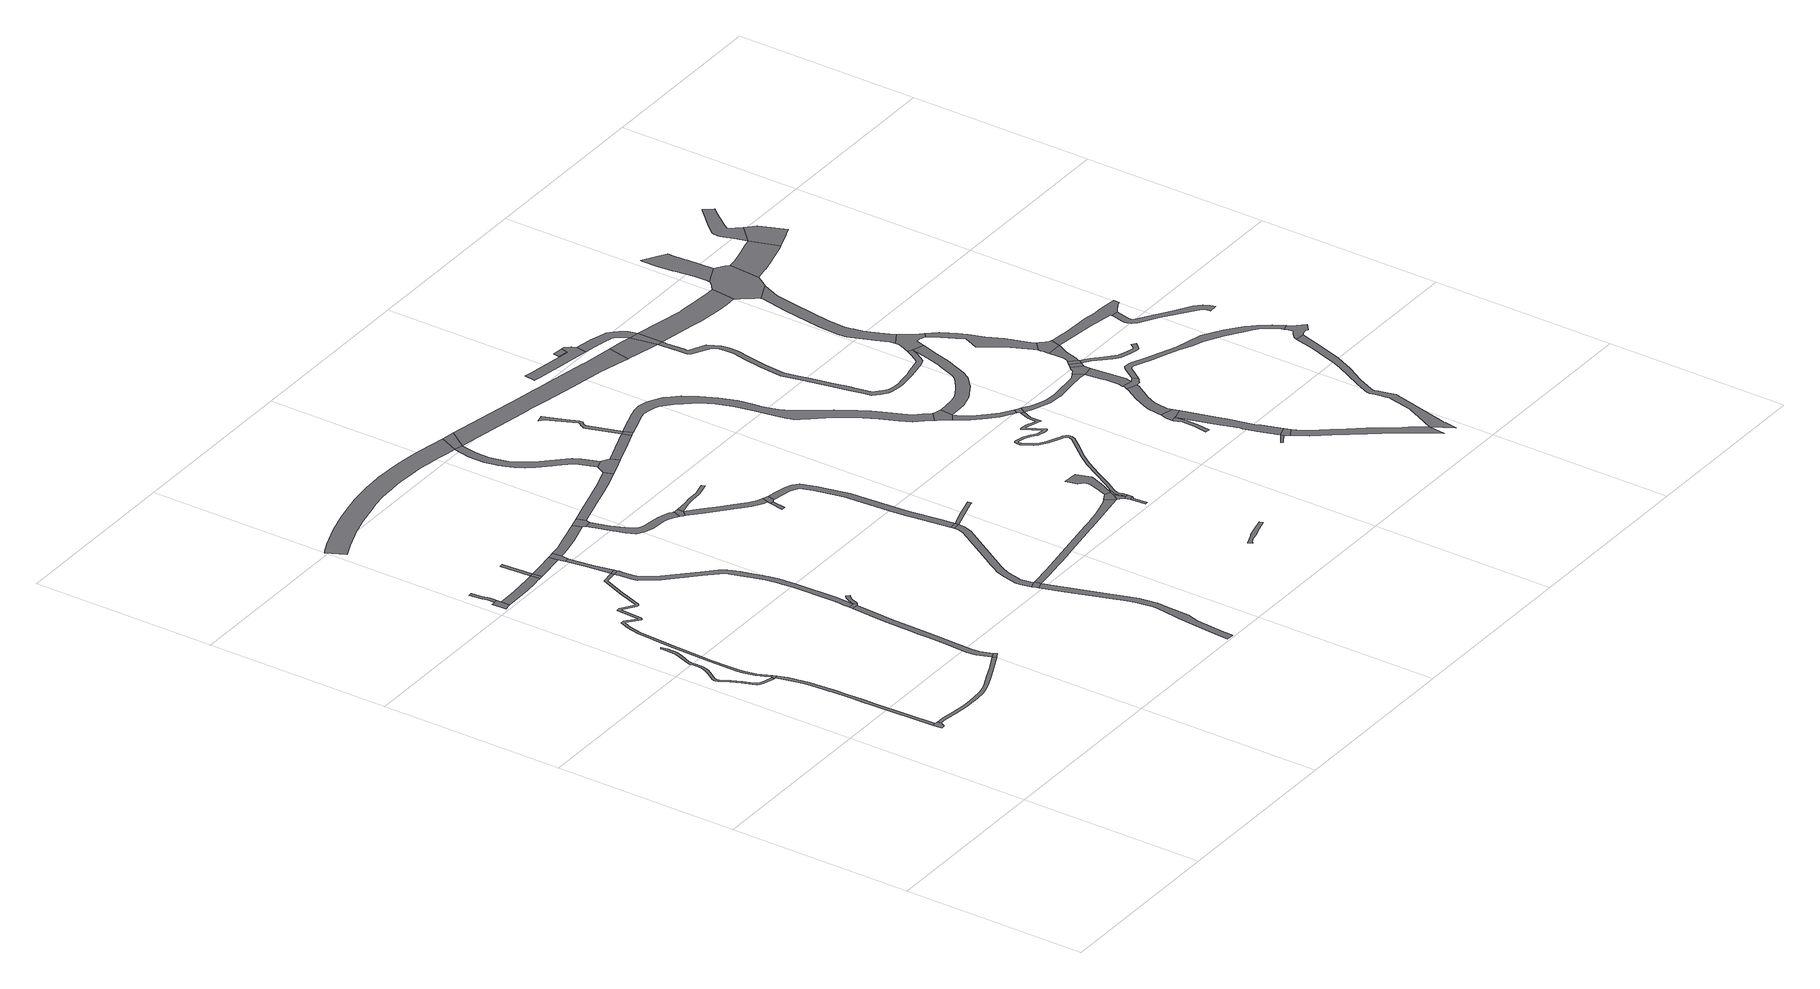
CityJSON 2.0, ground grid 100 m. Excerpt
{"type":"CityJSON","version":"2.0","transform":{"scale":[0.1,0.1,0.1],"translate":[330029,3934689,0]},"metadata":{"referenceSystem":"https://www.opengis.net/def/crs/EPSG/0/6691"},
"CityObjects":{
"road1":{"type":"Road","geometry":[{"type":"MultiSurface","lod":"1","boundaries":[[[0,1,2,3,4,5,6,7]]]}]},
"road2":{"type":"Road","attributes":{"RoadStructureAttribute.sectionType":"1"},"geometry":[{"type":"MultiSurface","lod":"1","boundaries":[[[8,9,10,11,12,13,14,15,16,17,18,19,2,1,20,21,22,23,24,25,26,27,28]]]}]},
"road3":{"type":"Road","attributes":{"RoadStructureAttribute.sectionType":"1"},"geometry":[{"type":"MultiSurface","lod":"1","boundaries":[[[29,30,31,32,33,34,35,36,37,38,39,40,41,42,43,44,45,46,47,48,49,50,51,52,53,54,55,56,57,58,59,60,61,62,63,64,65,66,67,68,69,70,71,72,73,74,75,76,77]]]}]},
"road4":{"type":"Road","geometry":[{"type":"MultiSurface","lod":"1","boundaries":[[[78,79,80,77,76,8,28]]]}]},
"road5":{"type":"Road","attributes":{"RoadStructureAttribute.sectionType":"1"},"geometry":[{"type":"MultiSurface","lod":"1","boundaries":[[[81,82,83,84,85,86,87,88,89,90,91,92,93,94,95,96,97,98,99,100,101,102,103,104,105,0,7]]]}]},
"road6":{"type":"Road","geometry":[{"type":"MultiSurface","lod":"1","boundaries":[[[106,107,108,109,110,111,112]]]}]},
"road7":{"type":"Road","geometry":[{"type":"MultiSurface","lod":"1","boundaries":[[[113,114,115,116,117,118,119,112,111]]]}]},
"road8":{"type":"Road","attributes":{"RoadStructureAttribute.sectionType":"1"},"geometry":[{"type":"MultiSurface","lod":"1","boundaries":[[[120,121,122,123,124,125,126,127,128,129,130,131,132,133,134,135,136,137,138,139,80,79,140,141,142,143,144,145,146,147,148,149,150,151,152,153,154,155,156,157,158,159,160,161,162,163,164,165,166,167]]]}]},
"road9":{"type":"Road","attributes":{"function":"2","RoadStructureAttribute.sectionType":"1"},"geometry":[{"type":"MultiSurface","lod":"1","boundaries":[[[168,169,170,110,109,171,172,173,174,175,176]]]}]},
"road10":{"type":"Road","geometry":[{"type":"MultiSurface","lod":"1","boundaries":[[[93,177,178,94]]]}]},
"road11":{"type":"Road","geometry":[{"type":"MultiSurface","lod":"1","boundaries":[[[179,176,175,180]]]}]},
"road12":{"type":"Road","geometry":[{"type":"MultiSurface","lod":"1","boundaries":[[[181,182,176,179]]]}]},
"road13":{"type":"Road","attributes":{"RoadStructureAttribute.sectionType":"1"},"geometry":[{"type":"MultiSurface","lod":"1","boundaries":[[[183,184,185,186,187,188,189,190,191,192,193,194,94,178,195,196,197,198,199,200,201,202,203]]]}]},
"road14":{"type":"Road","attributes":{"function":"2","RoadStructureAttribute.sectionType":"1"},"geometry":[{"type":"MultiSurface","lod":"1","boundaries":[[[204,205,179,180,206]]]}]},
"road15":{"type":"Road","geometry":[{"type":"MultiSurface","lod":"1","boundaries":[[[207,167,166,208]]]}]},
"road16":{"type":"Road","attributes":{"RoadStructureAttribute.sectionType":"1"},"geometry":[{"type":"MultiSurface","lod":"1","boundaries":[[[209,210,211,212,213,167,207]]]}]},
"road17":{"type":"Road","attributes":{"RoadStructureAttribute.sectionType":"1"},"geometry":[{"type":"MultiSurface","lod":"1","boundaries":[[[214,215,216,217,218,219,220,221,222,223,224,225,226,227,228,229,208,166,230,231,232,233,234,235,236,237,238,239,240,241,242,243,244,245,246,247,248,249,250,251]]]}]},
"road18":{"type":"Road","geometry":[{"type":"MultiSurface","lod":"1","boundaries":[[[212,211,252,253,254,204,206]]]}]},
"road19":{"type":"Road","geometry":[{"type":"MultiSurface","lod":"1","boundaries":[[[255,251,250,183,203]]]}]},
"road20":{"type":"Road","geometry":[{"type":"MultiSurface","lod":"1","boundaries":[[[255,256,257,258,259,260,261,262,251]]]}]},
"road21":{"type":"Road","attributes":{"function":"2","RoadStructureAttribute.sectionType":"1"},"geometry":[{"type":"MultiSurface","lod":"1","boundaries":[[[263,264,265,253,252,266,267,268,269,270]]]}]},
"road22":{"type":"Road","attributes":{"function":"2","RoadStructureAttribute.sectionType":"1"},"geometry":[{"type":"MultiSurface","lod":"1","boundaries":[[[271,272,273,274,275,276,277,278,279,280,281,282,283,284,285,286,287,288,289,290,291,292,293,294,295,296,297,298,299,300,301,302,303,304,305,306,307,308,309,310,311]]]}]},
"road23":{"type":"Road","geometry":[{"type":"MultiSurface","lod":"1","boundaries":[[[312,313,270,269,314,315]]]}]},
"road24":{"type":"Road","attributes":{"RoadStructureAttribute.sectionType":"1"},"geometry":[{"type":"MultiSurface","lod":"1","boundaries":[[[316,317,318,319,320,321,322,323,324,325,326,327,328,329,330,331,332,333,334,335,336,337,338,339,340,341,342,343,344]]]}]},
"road25":{"type":"Road","attributes":{"RoadStructureAttribute.sectionType":"1"},"geometry":[{"type":"MultiSurface","lod":"1","boundaries":[[[314,345,346,347,348,349,350,351,352,353,354,355,356,357,358,359,360,361,362,363,364,365,366,367,368,369,370,371,372,373,315]]]}]},
"road26":{"type":"Road","geometry":[{"type":"MultiSurface","lod":"1","boundaries":[[[343,374,375,376,377,344]]]}]},
"road27":{"type":"Road","geometry":[{"type":"MultiSurface","lod":"1","boundaries":[[[378,379,380,381,356,355,382,383,384]]]}]},
"road28":{"type":"Road","attributes":{"function":"2","RoadStructureAttribute.sectionType":"1"},"geometry":[{"type":"MultiSurface","lod":"1","boundaries":[[[385,386,387,388,313,312,389,390,391,392,393]]]}]},
"road29":{"type":"Road","attributes":{"RoadStructureAttribute.sectionType":"1"},"geometry":[{"type":"MultiSurface","lod":"1","boundaries":[[[394,395,396,397,398,399,400,401,402,403,404,405,406,407,376,375,408,409,410,411,412,413,414,415,416,417,418,419]]]}]},
"road30":{"type":"Road","attributes":{"RoadStructureAttribute.sectionType":"1"},"geometry":[{"type":"MultiSurface","lod":"1","boundaries":[[[383,420,421,422,423,424,425,426,427,428,429,430,431,432,433,384]]]}]},
"road31":{"type":"Road","attributes":{"RoadStructureAttribute.sectionType":"1"},"geometry":[{"type":"MultiSurface","lod":"1","boundaries":[[[434,435,436,437,438,439,440,441,442,443,444,378,384]]]}]},
"road32":{"type":"Road","attributes":{"RoadStructureAttribute.sectionType":"1"},"geometry":[{"type":"MultiSurface","lod":"1","boundaries":[[[445,446,447,448]]]}]},
"road33":{"type":"Road","geometry":[{"type":"MultiSurface","lod":"1","boundaries":[[[449,427,426,445,448,450,451,452,453,454,455]]]}]},
"road34":{"type":"Road","attributes":{"RoadStructureAttribute.sectionType":"1"},"geometry":[{"type":"MultiSurface","lod":"1","boundaries":[[[456,457,458,459,460,461,462,463,464,465,466,467,468,469,470,471,472,473,474,475,476,477,478,479,480,481,482,483,484,485,310]]]}]},
"road35":{"type":"Road","geometry":[{"type":"MultiSurface","lod":"1","boundaries":[[[419,486,487,394]]]}]},
"road36":{"type":"Road","attributes":{"RoadStructureAttribute.sectionType":"1"},"geometry":[{"type":"MultiSurface","lod":"1","boundaries":[[[488,489,490,491,492,493,494,495,496,497,498,499,487,486,500,501,502,503,504,505,506,507,508,509,510,511,449,455]]]}]},
"road37":{"type":"Road","geometry":[{"type":"MultiSurface","lod":"1","boundaries":[[[311,310,485,512]]]}]},
"road38":{"type":"Road","geometry":[{"type":"MultiSurface","lod":"1","boundaries":[[[471,470,393,392,513,514,515]]]}]},
"road39":{"type":"Road","attributes":{"RoadStructureAttribute.sectionType":"1"},"geometry":[{"type":"MultiSurface","lod":"1","boundaries":[[[516,517,518,519,520,521,522,523,524,525,526,527,528,529,530,531,532,533,534,535,536,537,538,374,343]]]}]},
"road40":{"type":"Road","attributes":{"RoadStructureAttribute.sectionType":"1"},"geometry":[{"type":"MultiSurface","lod":"1","boundaries":[[[539,540,541,542,543,486,419]]]}]},
"road41":{"type":"Road","attributes":{"function":"2","RoadStructureAttribute.sectionType":"1"},"geometry":[{"type":"MultiSurface","lod":"1","boundaries":[[[544,545,515,514,546,547]]]}]},
"road42":{"type":"Road","attributes":{"RoadStructureAttribute.sectionType":"1"},"geometry":[{"type":"MultiSurface","lod":"1","boundaries":[[[548,549,550,551,552,553,554,555,556,557,558,559,560,561,562,563,564,565,566,567,568,544]]]}]},
"road43":{"type":"Road","geometry":[{"type":"MultiSurface","lod":"1","boundaries":[[[569,548,544,547]]]}]},
"road44":{"type":"Road","attributes":{"RoadStructureAttribute.sectionType":"1"},"geometry":[{"type":"MultiSurface","lod":"1","boundaries":[[[570,571,572,573,574,575,576,577,578,579,580,581,582,583,584,585]]]}]},
"road45":{"type":"Road","geometry":[{"type":"MultiSurface","lod":"1","boundaries":[[[586,587,588,528,527,589,590]]]}]},
"road46":{"type":"Road","attributes":{"RoadStructureAttribute.sectionType":"1"},"geometry":[{"type":"MultiSurface","lod":"1","boundaries":[[[591,592,593,594,595,596]]]}]},
"road47":{"type":"Road","attributes":{"RoadStructureAttribute.sectionType":"1"},"geometry":[{"type":"MultiSurface","lod":"1","boundaries":[[[597,598,599,600,586,590]]]}]},
"road48":{"type":"Road","geometry":[{"type":"MultiSurface","lod":"1","boundaries":[[[601,599,598,591,596]]]}]},
"road49":{"type":"Road","attributes":{"function":"2","RoadStructureAttribute.sectionType":"1"},"geometry":[{"type":"MultiSurface","lod":"1","boundaries":[[[602,603,604,605,606,607,608,609,610,611,512,485,612,613,614,615,616,617,618,619,620,621,622,623,624]]]}]},
"road50":{"type":"Road","attributes":{"RoadStructureAttribute.sectionType":"1"},"geometry":[{"type":"MultiSurface","lod":"1","boundaries":[[[625,626,627,628,629,630,631,632,633,634,635,588,587]]]}]},
"road51":{"type":"Road","attributes":{"function":"2","RoadStructureAttribute.sectionType":"1"},"geometry":[{"type":"MultiSurface","lod":"1","boundaries":[[[569,636,637,638,639,640,641,642,643,644,645,646,647,648,649,650,651,652,653,654,655,656,657,658,659,660,661,662,663,664,665,666,667,668,669,670,671,672,673,674,675,676,677,678,679,680,681,682,683,684,685,686,687,688,689,690,691,692,693,694,695,696,697,698,699,700,701,702,703,548]]]}]},
"road52":{"type":"Road","attributes":{"RoadStructureAttribute.sectionType":"1"},"geometry":[{"type":"MultiSurface","lod":"1","boundaries":[[[704,705,706,707,708,709,710,711,712,713,714,715,716,717,718,719,720,721]]]}]},
"road53":{"type":"Road","geometry":[{"type":"MultiSurface","lod":"1","boundaries":[[[722,723,668,667,724,725,726,727]]]}]},
"road54":{"type":"Road","geometry":[{"type":"MultiSurface","lod":"1","boundaries":[[[704,728,729,705]]]}]},
"road55":{"type":"Road","attributes":{"RoadStructureAttribute.sectionType":"1"},"geometry":[{"type":"MultiSurface","lod":"1","boundaries":[[[730,731,732,733,734,735,727,726,736,737,738,739,740,741]]]}]},
"road56":{"type":"Road","attributes":{"RoadStructureAttribute.sectionType":"1"},"geometry":[{"type":"MultiSurface","lod":"1","boundaries":[[[742,743,744,745,746,747,748,749,750,751,752,753,754,755,756,757,758,759,760,761,762,763,764,765,766,767,768,769,770,771,772,773,774,775,776,777,778,779,780,781,782,783,784,785,786,787,788,789,790,791,792,793,794,795,796,797,798,799,800,801,802,803,804,805,806,807,808,809,810,811,812,813,599,601,814,815,816,817,818,819,820,821,822,823,824,825,826,827,828,829,830,831,832,833,834,835,836,837,838,839,840,841,842,843,844,845,846,847,848,849,850,851,852,853,854,855,856,857,858,859,860,861,862,863,864,865,866,867,868,869,754,870,871,872,873,874,875,876,877,878,879]]]}]},
"road57":{"type":"Road","geometry":[{"type":"MultiSurface","lod":"1","boundaries":[[[880,881,755,754,753,882,730,741]]]}]},
"road58":{"type":"Road","attributes":{"function":"2","RoadStructureAttribute.sectionType":"1"},"geometry":[{"type":"MultiSurface","lod":"1","boundaries":[[[883,884,885,886,887,888,889,890,891,892,893,894,718,717,895,896,897,898,899,900,901,902,883,903,904,905,906,907,908,624,623,909,910,911,912,913]]]}]},
"road59":{"type":"Road","geometry":[{"type":"MultiSurface","lod":"1","boundaries":[[[883,913,914,884]]]}]},
"road60":{"type":"Road","attributes":{"RoadStructureAttribute.sectionType":"1"},"geometry":[{"type":"MultiSurface","lod":"1","boundaries":[[[915,916,917,918,919,920,921,922,923,924,925]]]}]},
"road61":{"type":"Road","geometry":[{"type":"MultiSurface","lod":"1","boundaries":[[[926,927,928,929]]]}]},
"road62":{"type":"Road","attributes":{"function":"2","RoadStructureAttribute.sectionType":"1"},"geometry":[{"type":"MultiSurface","lod":"1","boundaries":[[[930,931,932,933,934,935,936,937,938,939,722,727,940,941,942,943,944,945,946,947,948,949,950]]]}]},
"road63":{"type":"Road","attributes":{"function":"3","RoadStructureAttribute.sectionType":"1"},"geometry":[{"type":"MultiSurface","lod":"1","boundaries":[[[925,924,951]]]}]},
"road64":{"type":"Road","geometry":[{"type":"MultiSurface","lod":"1","boundaries":[[[952,953,954,955,915,925,956,957]]]}]},
"road65":{"type":"Road","geometry":[{"type":"MultiSurface","lod":"1","boundaries":[[[929,928,958,959,960]]]}]},
"road66":{"type":"Road","attributes":{"function":"3","RoadStructureAttribute.sectionType":"1"},"geometry":[{"type":"MultiSurface","lod":"1","boundaries":[[[961,962,963,964,965,966,967,929,960,968,969,970,971,972,973,974,975,976,977,956,951]]]}]},
"road67":{"type":"Road","attributes":{"function":"2","RoadStructureAttribute.sectionType":"1"},"geometry":[{"type":"MultiSurface","lod":"1","boundaries":[[[978,979,980,981,982,983,984,985,986,987,988,989,990,991,992,993,994,995,996,997,998,999,1000,1001,1002,1003,1004,1005,1006,1007,1008,1009,1010,1011,1012,1013,950,1014,1015,1016,1017,1018,1019,1020,1021,1022,1023,1024,1025,1026,1027,1028,1029,1030,1031,1032,1033,1034,1035,1036,1037,1038,1039,1040,1041,1042,1043,1044,1045,1046,1047,1048,1049,1050,914,913]]]}]},
"road68":{"type":"Road","attributes":{"function":"3","RoadStructureAttribute.sectionType":"1"},"geometry":[{"type":"MultiSurface","lod":"1","boundaries":[[[1051,1052,1053,1054,1055,1056,1057,1058,1059,1060,1061,1062,1063,1064,952,957]]]}]},
"road69":{"type":"Road","attributes":{"function":"3","RoadStructureAttribute.sectionType":"1"},"geometry":[{"type":"MultiSurface","lod":"1","boundaries":[[[958,1065,1066,1067,1068,1069,1070,1071,1072,1073,1074,1075,1076,1077,1078,1079,1080,1081,959]]]}]},
"road70":{"type":"Road","attributes":{"function":"2","RoadStructureAttribute.sectionType":"7"},"geometry":[{"type":"MultiSurface","lod":"1","boundaries":[[[1082,1083,1084,1085,1086,1087,884,914,1088,1089,1090,1091,1092,1093]]]}]},
"road71":{"type":"Road","geometry":[{"type":"MultiSurface","lod":"1","boundaries":[[[1094,1095,1058,1057,1096,1097,1098,1099,1100,1101,1102,1103]]]}]},
"road72":{"type":"Road","attributes":{"RoadStructureAttribute.sectionType":"1"},"geometry":[{"type":"MultiSurface","lod":"1","boundaries":[[[1104,1105,879]]]}]},
"road73":{"type":"Road","attributes":{"function":"3","RoadStructureAttribute.sectionType":"1"},"geometry":[{"type":"MultiSurface","lod":"1","boundaries":[[[1106,1107,1108,1094,1103,1109,1110,1111,1112,1105,1104]]]}]},
"road74":{"type":"Road","geometry":[{"type":"MultiSurface","lod":"1","boundaries":[[[1113,1114,1115,742,1105,1112,1116,1117]]]}]},
"road75":{"type":"Road","geometry":[{"type":"MultiSurface","lod":"1","boundaries":[[[950,949,1118,1119,1120,1121,1122,1123,1124,1125,1126,1127,1128,1129,1130,1014]]]}]},
"road76":{"type":"Road","attributes":{"function":"3","RoadStructureAttribute.sectionType":"1"},"geometry":[{"type":"MultiSurface","lod":"1","boundaries":[[[1131,1132,1113,1117]]]}]},
"road77":{"type":"Road","geometry":[{"type":"MultiSurface","lod":"1","boundaries":[[[1133,1134,1132,1131,1135,1136]]]}]},
"road78":{"type":"Road","attributes":{"function":"2","RoadStructureAttribute.sectionType":"1"},"geometry":[{"type":"MultiSurface","lod":"1","boundaries":[[[1137,1138,1139,1140,1141,1142,1143,1144,1145,1146,1128,1127,1147,1148,1149,1150,1151,1152,1153,1154,1155,1156]]]}]},
"road79":{"type":"Road","attributes":{"function":"3","RoadStructureAttribute.sectionType":"1"},"geometry":[{"type":"MultiSurface","lod":"1","boundaries":[[[1157,1158,1159,1160,1133,1136,1161,1162,1163,1164,1165]]]}]},
"road80":{"type":"Road","attributes":{"function":"3","RoadStructureAttribute.sectionType":"1"},"geometry":[{"type":"MultiSurface","lod":"1","boundaries":[[[1122,1166,1167,1168,1169,1170,1171,1172,1173,1174,1175,1176,1177,1178,1179,1180,1181,1182,1183,1123]]]}]},
"road81":{"type":"Road","geometry":[{"type":"MultiSurface","lod":"1","boundaries":[[[1184,1185,1186,1187,1188,1189,1174,1173,1190,1191,1157,1165]]]}]},
"road82":{"type":"Road","attributes":{"RoadStructureAttribute.sectionType":"1"},"geometry":[{"type":"MultiSurface","lod":"1","boundaries":[[[1192,1193,1194,1195,1196,1197,1198,1199,1200,1201,1202,1203,1204,1205,1206,1207,1208,1209,1210,1135,1131]]]}]},
"road83":{"type":"Road","geometry":[{"type":"MultiSurface","lod":"1","boundaries":[[[1211,1212,1213,1082,1093,1214,1215,1216,1217,1218,1137,1156,1219,1220,1221,1222,1223,1224]]]}]},
"road84":{"type":"Road","attributes":{"RoadStructureAttribute.sectionType":"1"},"geometry":[{"type":"MultiSurface","lod":"1","boundaries":[[[1225,1226,1227,1228,1229,1230,1231,1232,1233,1234,1235,1236,1237,1238,1239,1240,1241,1242,1243,1244,1245,1246,1247,1248,1249,1250,1251,1252,1253,1254,1255,1256,1257,1258,1259,1260,1261,1262,1263,1072,1264]]]}]},
"road85":{"type":"Road","geometry":[{"type":"MultiSurface","lod":"1","boundaries":[[[1223,1265,1266,1267,1268,1269,1270,1271,1272,1273,1274,1275,1276,1277,1278,1279,1224]]]}]},
"road86":{"type":"Road","attributes":{"RoadStructureAttribute.sectionType":"1"},"geometry":[{"type":"MultiSurface","lod":"1","boundaries":[[[1100,1280,1281,1282,1283,1284,1285,1286,1287,1288,1289,1290,1291,1292,1293,1294,1295,1296,1297,1298,1299,1300,1301,1302,1303,1304,1305,1306,1307,1308,1309,1310,1311,1312,1313,1314,1315,1101]]]}]},
"road87":{"type":"Road","geometry":[{"type":"MultiSurface","lod":"1","boundaries":[[[1316,1317,1318,1319,1320,1321,1322,1323,1324,1325,1184,1165,1326,1327,1328,1329,1330,1331,1332,1333]]]}]},
"road88":{"type":"Road","attributes":{"function":"2","RoadStructureAttribute.sectionType":"1"},"geometry":[{"type":"MultiSurface","lod":"1","boundaries":[[[1334,1335,1336,1337,1338,1221,1220,1339,1340,1341,1342,1343,1344,1345,1346,1347]]]}]},
"road89":{"type":"Road","attributes":{"RoadStructureAttribute.sectionType":"1"},"geometry":[{"type":"MultiSurface","lod":"1","boundaries":[[[1348,1349,1350,1351,1352,1353,1354,1355,1356,1357,1358,1359,1360,1361,1362,1363,1364,1365,1366,1367,1368,1369,1329,1328]]]}]},
"road90":{"type":"Road","geometry":[{"type":"MultiSurface","lod":"1","boundaries":[[[1370,1371,1299,1298,1372,1373,1374,1375,1376,1377,1245,1244,1378,1379,1380,1381,1382,1383]]]}]},
"road91":{"type":"Road","geometry":[{"type":"MultiSurface","lod":"1","boundaries":[[[1384,1385,1386,1387,1388,1389,1390,1347,1346]]]}]},
"road92":{"type":"Road","attributes":{"function":"2","RoadStructureAttribute.sectionType":"1"},"geometry":[{"type":"MultiSurface","lod":"1","boundaries":[[[1391,1392,1393,1394,1395,1396,1397,1398,1399,1400,1401,1402,1347,1390,1403,1404,1405,1406,1407,1408,1409]]]}]}
},
"vertices":[
[362,738,0],[342,738,0],[322,738,0],[323,729,0],[324,710,0],[327,687,0],[347,689,0],[361,718,0],
[260,1600,0],[276,1550,0],[283,1511,0],[292,1463,0],[295,1443,0],[299,1387,0],[303,1336,0],[305,1320,0],[305,1315,0],[309,1193,0],[311,1131,0],[312,1077,0],[332,1075,0],[330,1137,0],[328,1206,0],[328,1217,0],[325,1316,0],[322,1355,0],[315,1445,0],[296,1555,0],[279,1606,0],
[217,1627,0],[194,1634,0],[181,1641,0],[175,1647,0],[172,1649,0],[164,1665,0],[146,1716,0],[124,1767,0],[95,1817,0],[93,1827,0],[92,1832,0],[95,1839,0],[127,1885,0],[141,1909,0],[152,1943,0],[154,1992,0],[151,2010,0],[153,2027,0],[176,2082,0],[190,2119,0],[191,2175,0],[189,2200,0],[186,2210,0],[175,2203,0],[176,2197,0],[176,2175,0],[175,2122,0],[162,2088,0],[139,2031,0],[136,2010,0],[139,1992,0],[137,1946,0],[127,1915,0],[115,1893,0],[82,1846,0],[77,1833,0],[78,1824,0],[81,1811,0],[110,1760,0],[132,1710,0],[150,1659,0],[157,1646,0],[161,1639,0],[172,1629,0],[188,1620,0],[213,1612,0],[238,1605,0],[250,1602,0],[254,1617,0],
[278,1609,0],[271,1627,0],[257,1622,0],
[401,717,0],[433,714,0],[461,710,0],[476,708,0],[555,699,0],[610,697,0],[646,699,0],[697,702,0],[738,711,0],[775,725,0],[846,757,0],[916,789,0],[1004,832,0],[996,850,0],[907,807,0],[837,775,0],[768,743,0],[732,730,0],[695,722,0],[645,719,0],[610,717,0],[556,719,0],[479,728,0],[436,734,0],[402,737,0],
[60,3095,0],[63,3017,0],[88,3021,0],[102,3023,0],[105,3073,0],[103,3097,0],[83,3096,0],
[102,3112,0],[101,3137,0],[95,3177,0],[87,3234,0],[67,3232,0],[77,3163,0],[81,3135,0],
[534,2771,0],[485,2647,0],[439,2529,0],[438,2527,0],[437,2527,0],[381,2566,0],[370,2573,0],[349,2570,0],[346,2549,0],[342,2444,0],[287,2491,0],[265,2490,0],[244,2439,0],[229,2371,0],[217,2181,0],[208,1945,0],[208,1783,0],[211,1754,0],[227,1693,0],[245,1650,0],[271,1628,0],[261,1651,0],[241,1698,0],[226,1756,0],[223,1784,0],[223,1855,0],[223,1945,0],[224,1976,0],[232,2181,0],[244,2369,0],[258,2435,0],[275,2475,0],[282,2476,0],[343,2425,0],[348,2425,0],[357,2437,0],[361,2548,0],[362,2557,0],[367,2558,0],[372,2554,0],[432,2512,0],[444,2512,0],[452,2520,0],[485,2606,0],[499,2642,0],[545,2757,0],[613,2766,0],[611,2781,0],
[352,3084,0],[263,3076,0],[187,3073,0],[189,3023,0],[267,3027,0],[333,3032,0],[357,3035,0],[384,3038,0],[378,3087,0],
[1035,848,0],[1028,864,0],
[398,3090,0],[404,3040,0],
[388,3258,0],[368,3257,0],
[990,1648,0],[984,1546,0],[983,1540,0],[978,1442,0],[976,1365,0],[974,1309,0],[972,1256,0],[971,1202,0],[969,1124,0],[964,976,0],[970,925,0],[981,886,0],[1014,897,0],[1005,931,0],[999,978,0],[1005,1186,0],[1006,1200,0],[1009,1319,0],[1013,1440,0],[1018,1528,0],[1025,1646,0],
[566,3110,0],[470,3098,0],[572,3060,0],
[644,2787,0],[647,2772,0],
[629,2861,0],[621,2903,0],[604,3025,0],[579,3021,0],[598,2909,0],
[1032,1778,0],[1024,1998,0],[1019,2090,0],[1006,2146,0],[1001,2163,0],[968,2282,0],[947,2340,0],[945,2345,0],[923,2375,0],[862,2436,0],[723,2572,0],[673,2643,0],[663,2658,0],[657,2682,0],[651,2742,0],[649,2762,0],[616,2739,0],[623,2676,0],[627,2655,0],[630,2643,0],[645,2623,0],[696,2550,0],[838,2411,0],[897,2352,0],[914,2328,0],[934,2271,0],[956,2196,0],[972,2137,0],[974,2128,0],[977,2117,0],[984,2085,0],[986,2048,0],[989,1997,0],[997,1779,0],[994,1729,0],[993,1705,0],[991,1671,0],[1026,1669,0],
[610,3065,0],[603,3115,0],[576,3111,0],
[1037,1656,0],
[1045,1662,0],[1057,1697,0],[1068,1714,0],[1080,1725,0],[1067,1740,0],[1052,1727,0],[1039,1705,0],
[749,3146,0],[660,3123,0],[632,3119,0],[631,3068,0],[670,3074,0],[762,3097,0],[885,3133,0],[867,3179,0],
[1033,4160,0],[1000,4165,0],[971,4169,0],[917,4177,0],[868,4182,0],[824,4185,0],[778,4188,0],[714,4189,0],[661,4186,0],[609,4184,0],[561,4180,0],[486,4171,0],[417,4157,0],[320,4137,0],[200,4101,0],[122,4072,0],[86,4059,0],[17,4027,0],[2,4019,0],[52,3922,0],[66,3928,0],[128,3957,0],[213,3988,0],[235,3996,0],[347,4030,0],[439,4049,0],[503,4062,0],[573,4071,0],[616,4074,0],[666,4076,0],[716,4079,0],[774,4078,0],[815,4075,0],[858,4072,0],[904,4068,0],[935,4063,0],[955,4060,0],[1014,4051,0],[1075,4039,0],[1127,4029,0],[1178,4131,0],
[943,3149,0],[929,3197,0],[896,3120,0],[939,3126,0],
[1680,896,0],[1724,765,0],[1756,668,0],[1774,616,0],[1788,559,0],[1798,509,0],[1802,474,0],[1801,458,0],[1798,404,0],[1783,310,0],[1775,225,0],[1762,67,0],[1758,11,0],[1798,8,0],[1799,22,0],[1802,63,0],[1815,221,0],[1833,288,0],[1838,399,0],[1842,472,0],[1842,475,0],[1837,515,0],[1827,567,0],[1812,627,0],[1790,693,0],[1718,908,0],[1707,941,0],[1680,1029,0],[1641,1017,0],
[911,3073,0],[927,3017,0],[954,2930,0],[975,2883,0],[1002,2866,0],[1012,2860,0],[1063,2844,0],[1148,2835,0],[1170,2829,0],[1194,2817,0],[1224,2801,0],[1243,2847,0],[1236,2849,0],[1220,2858,0],[1184,2872,0],[1160,2880,0],[1134,2885,0],[1079,2891,0],[1064,2893,0],[1048,2897,0],[1040,2899,0],[1031,2903,0],[1024,2907,0],[1020,2914,0],[1013,2923,0],[1008,2933,0],[995,2962,0],[966,3028,0],[949,3083,0],
[1675,1064,0],[1669,1063,0],[1631,1051,0],[1635,1038,0],
[1270,2844,0],[1259,2843,0],[1250,2844,0],[1243,2846,0],[1240,2787,0],[1245,2782,0],[1272,2812,0],
[1249,3289,0],[1154,3262,0],[1081,3241,0],[1019,3223,0],[1096,3193,0],[1210,3226,0],[1264,3241,0],[1367,3277,0],[1350,3324,0],
[1865,1651,0],[1866,1649,0],[1865,1628,0],[1860,1617,0],[1852,1594,0],[1735,1404,0],[1682,1318,0],[1669,1297,0],[1651,1265,0],[1636,1226,0],[1625,1183,0],[1616,1138,0],[1617,1109,0],[1624,1073,0],[1663,1083,0],[1657,1113,0],[1656,1135,0],[1664,1174,0],[1674,1214,0],[1687,1248,0],[1703,1277,0],[1888,1576,0],[1904,1620,0],[1905,1635,0],[1906,1651,0],[1905,1656,0],
[1307,2727,0],[1384,2657,0],[1489,2564,0],[1535,2537,0],[1546,2533,0],[1563,2527,0],[1567,2525,0],[1580,2563,0],[1553,2573,0],[1552,2573,0],[1512,2597,0],[1457,2646,0],[1409,2689,0],[1334,2756,0],
[1338,2828,0],[1387,2834,0],[1440,2834,0],[1464,2838,0],[1520,2854,0],[1514,2873,0],[1459,2858,0],[1439,2854,0],[1386,2854,0],[1334,2847,0],[1276,2844,0],
[1564,2508,0],[1550,2432,0],[1570,2429,0],[1583,2504,0],
[1610,2552,0],[1587,2508,0],[1590,2511,0],[1592,2512,0],[1594,2512,0],[1597,2513,0],[1601,2513,0],
[1111,3936,0],[1109,3895,0],[1111,3849,0],[1121,3797,0],[1126,3778,0],[1136,3740,0],[1155,3702,0],[1179,3658,0],[1211,3618,0],[1264,3560,0],[1279,3546,0],[1318,3508,0],[1331,3491,0],[1348,3461,0],[1378,3376,0],[1425,3393,0],[1393,3481,0],[1373,3519,0],[1355,3542,0],[1300,3595,0],[1249,3651,0],[1221,3686,0],[1200,3725,0],[1183,3758,0],[1173,3796,0],[1170,3808,0],[1161,3855,0],[1159,3895,0],[1161,3933,0],[1176,4019,0],
[1903,1676,0],[1863,1671,0],
[1610,2512,0],[1710,2492,0],[1736,2480,0],[1752,2466,0],[1774,2402,0],[1804,2273,0],[1809,2237,0],[1813,2178,0],[1825,1998,0],[1833,1914,0],[1838,1873,0],[1851,1773,0],[1894,1751,0],[1873,1918,0],[1865,2001,0],[1853,2191,0],[1852,2198,0],[1849,2241,0],[1844,2280,0],[1813,2413,0],[1787,2490,0],[1758,2514,0],[1722,2530,0],[1650,2545,0],
[1249,4118,0],
[1412,3293,0],[1490,3321,0],[1473,3368,0],
[1771,1041,0],[1802,1045,0],[1958,1069,0],[1973,1072,0],[2224,1111,0],[2237,1113,0],[2278,1120,0],[2280,1120,0],[2357,1133,0],[2386,1138,0],[2471,1151,0],[2510,1159,0],[2481,1211,0],[2457,1198,0],[2378,1175,0],[2349,1167,0],[2280,1156,0],[2278,1155,0],[2238,1149,0],[2232,1148,0],[1797,1079,0],[1775,1076,0],[1703,1067,0],
[2001,1687,0],[2101,1715,0],[2103,1715,0],[2097,1734,0],[1996,1706,0],
[1690,3447,0],[1570,3403,0],[1587,3356,0],[1705,3399,0],
[1714,3456,0],[1659,3633,0],[1659,3640,0],[1662,3646,0],[1672,3658,0],[1676,3663,0],[1676,3673,0],[1675,3682,0],[1651,3746,0],[1609,3855,0],[1565,3842,0],[1589,3825,0],[1658,3672,0],[1657,3668,0],[1653,3662,0],[1647,3654,0],[1635,3633,0],[1634,3630,0],[1635,3626,0],[1637,3618,0],[1676,3493,0],
[1731,3409,0],
[2549,401,0],[2549,404,0],[2553,407,0],[2577,418,0],[2627,431,0],[2670,444,0],[2731,463,0],[2723,481,0],[2663,466,0],[2609,451,0],[2595,443,0],[2587,440,0],[2567,433,0],[2547,426,0],[2535,418,0],[2549,398,0],
[2543,1197,0],[2553,1218,0],[2521,1233,0],[2512,1160,0],[2515,1158,0],
[2551,1103,0],[2554,1095,0],[2559,1021,0],[2574,1022,0],[2569,1096,0],[2577,1111,0],
[2539,1140,0],[2542,1132,0],[2561,1138,0],[2559,1144,0],
[2576,1138,0],
[2130,3953,0],[2114,3956,0],[1847,4006,0],[1823,4010,0],[1776,4019,0],[1752,4024,0],[1648,4044,0],[1616,4050,0],[1437,4083,0],[1431,4084,0],[1229,4009,0],[1575,3946,0],[1577,3946,0],[1619,3938,0],[1628,3936,0],[1732,3916,0],[1802,3902,0],[1914,3881,0],[2112,3844,0],[2129,3840,0],[2204,3821,0],[2275,3804,0],[2301,3928,0],
[2574,1264,0],[2580,1278,0],[2618,1365,0],[2618,1373,0],[2596,1434,0],[2592,1448,0],[2514,1453,0],[2527,1390,0],[2554,1365,0],[2558,1340,0],[2541,1288,0],
[1738,3412,0],[1773,3424,0],[1875,3458,0],[1899,3461,0],[1904,3461,0],[1937,3458,0],[1974,3450,0],[1998,3440,0],[2026,3415,0],[2053,3392,0],[2082,3358,0],[2129,3299,0],[2168,3228,0],[2193,3147,0],[2209,3074,0],[2218,3028,0],[2228,2975,0],[2239,2906,0],[2247,2873,0],[2259,2843,0],[2275,2816,0],[2298,2788,0],[2299,2786,0],[2305,2779,0],[2379,2696,0],[2439,2602,0],[2455,2574,0],[2491,2506,0],[2526,2416,0],[2555,2358,0],[2593,2316,0],[2624,2280,0],[2673,2323,0],[2656,2342,0],[2642,2359,0],[2609,2395,0],[2586,2442,0],[2547,2531,0],[2525,2580,0],[2495,2635,0],[2464,2684,0],[2463,2685,0],[2434,2731,0],[2365,2825,0],[2342,2859,0],[2330,2879,0],[2320,2897,0],[2304,2926,0],[2301,2933,0],[2299,2937,0],[2281,2983,0],[2269,3037,0],[2262,3084,0],[2250,3161,0],[2220,3250,0],[2177,3332,0],[2141,3393,0],[2134,3404,0],[2102,3441,0],[2075,3468,0],[2034,3495,0],[1998,3510,0],[1949,3523,0],[1932,3521,0],[1902,3519,0],[1864,3507,0],[1756,3472,0],[1716,3457,0],
[2170,4116,0],[2166,4080,0],[2167,4074,0],[2137,4079,0],[1960,4109,0],[1910,4117,0],[1872,4124,0],[1863,4064,0],[1873,4063,0],[1900,4058,0],[2054,4032,0],[2128,4020,0],[2158,4015,0],[2213,4006,0],[2223,4065,0],[2209,4086,0],[2213,4089,0],[2190,4114,0],
[2723,2309,0],[2688,2315,0],[2631,2273,0],[2632,2271,0],[2676,2211,0],[2712,2237,0],
[2112,4122,0],[2109,4091,0],
[2915,2018,0],[2848,2064,0],[2842,2070,0],[2809,2101,0],[2756,2157,0],[2726,2199,0],[2694,2186,0],[2726,2140,0],[2782,2080,0],[2812,2053,0],[2828,2038,0],[2899,1993,0],
[3344,1972,0],[3312,1955,0],[3310,1954,0],[3271,1948,0],[3192,1941,0],[3147,1938,0],[3124,1940,0],[3096,1942,0],[3071,1945,0],[3037,1955,0],[2998,1969,0],[2948,2000,0],[2929,1969,0],[2909,1973,0],[2889,1920,0],[2889,1875,0],[2868,1882,0],[2848,1889,0],[2835,1894,0],[2819,1898,0],[2801,1899,0],[2796,1898,0],[2791,1897,0],[2790,1896,0],[2788,1894,0],[2788,1893,0],[2787,1892,0],[2787,1891,0],[2787,1889,0],[2836,1804,0],[2836,1803,0],[2836,1802,0],[2835,1801,0],[2834,1800,0],[2825,1801,0],[2809,1804,0],[2802,1806,0],[2796,1809,0],[2794,1810,0],[2772,1826,0],[2735,1845,0],[2699,1853,0],[2684,1855,0],[2678,1854,0],[2675,1853,0],[2672,1850,0],[2669,1838,0],[2668,1830,0],[2670,1818,0],[2682,1794,0],[2701,1762,0],[2718,1744,0],[2736,1730,0],[2759,1717,0],[2806,1695,0],[2831,1685,0],[2840,1680,0],[2849,1673,0],[2852,1668,0],[2855,1663,0],[2854,1657,0],[2849,1642,0],[2800,1582,0],[2743,1516,0],[2708,1467,0],[2700,1456,0],[2650,1370,0],[2602,1283,0],[2568,1229,0],[2553,1192,0],[2555,1182,0],[2561,1163,0],[2576,1165,0],[2570,1185,0],[2569,1191,0],[2582,1222,0],[2615,1275,0],[2663,1362,0],[2713,1448,0],[2716,1452,0],[2755,1506,0],[2811,1572,0],[2862,1635,0],[2869,1654,0],[2870,1666,0],[2866,1674,0],[2861,1683,0],[2848,1693,0],[2837,1698,0],[2812,1709,0],[2766,1730,0],[2745,1743,0],[2728,1755,0],[2713,1771,0],[2696,1801,0],[2684,1823,0],[2683,1830,0],[2683,1835,0],[2685,1839,0],[2687,1840,0],[2691,1839,0],[2697,1838,0],[2730,1831,0],[2764,1814,0],[2786,1798,0],[2787,1797,0],[2795,1793,0],[2805,1790,0],[2822,1786,0],[2841,1784,0],[2847,1785,0],[2851,1785,0],[2855,1786,0],[2856,1788,0],[2857,1788,0],[2858,1790,0],[2858,1791,0],[2858,1793,0],[2858,1795,0],[2809,1881,0],[2809,1882,0],[2810,1883,0],[2817,1883,0],[2831,1879,0],[2843,1875,0],[2863,1868,0],[2903,1855,0],[2904,1916,0],[2962,1948,0],[3063,1911,0],[3095,1907,0],[3122,1906,0],[3148,1905,0],[3197,1909,0],[3271,1917,0],[3312,1920,0],[3332,1920,0],[3371,1919,0],
[2910,1984,0],[2911,1978,0],[2935,2007,0],
[2436,3905,0],[2492,3895,0],[2481,3945,0],[2469,3962,0],[2463,3971,0],[2457,3979,0],[2441,3997,0],[2409,4021,0],[2403,4023,0],[2351,4040,0],[2314,4050,0],[2312,4050,0],[2312,3989,0],[2313,3989,0],[2337,3985,0],[2378,3974,0],[2381,3973,0],[2403,3957,0],[2407,3952,0],[2414,3944,0],[2383,3914,0],[2335,3922,0],[2334,3922,0],[2313,3926,0],[2311,3926,0],[2309,3926,0],[2290,3800,0],[2309,3795,0],[2311,3795,0],[2454,3762,0],[2461,3761,0],
[2491,3755,0],
[3259,1342,0],[3259,1332,0],[3265,1310,0],[3273,1289,0],[3272,1220,0],[3259,1148,0],[3283,1144,0],[3294,1220,0],[3296,1285,0],[3290,1343,0],[3289,1343,0],
[3379,799,0],[3386,788,0],[3443,824,0],[3437,836,0],
[3076,2624,0],[3054,2544,0],[3049,2532,0],[3011,2437,0],[2995,2412,0],[2940,2369,0],[2916,2355,0],[2860,2322,0],[2816,2311,0],[2729,2308,0],[2817,2241,0],[2888,2261,0],[2975,2311,0],[2986,2321,0],[3038,2368,0],[3065,2410,0],[3079,2445,0],[3111,2527,0],[3133,2608,0],[3163,2705,0],[3100,2724,0],
[3291,1344,0],
[3268,1411,0],[3267,1404,0],[3259,1377,0],[3258,1348,0],[3350,1362,0],[3341,1394,0],
[3459,797,0],[3505,825,0],[3493,858,0],
[3291,1343,0],[3295,1329,0],[3342,1159,0],[3381,1033,0],[3381,1017,0],[3394,974,0],[3401,949,0],[3464,950,0],[3458,966,0],[3453,980,0],[3447,997,0],[3439,1020,0],[3436,1033,0],[3411,1142,0],[3411,1143,0],[3404,1173,0],[3355,1349,0],
[2461,3733,0],[2466,3629,0],[2468,3596,0],[2470,3590,0],[2474,3583,0],[2480,3577,0],[2497,3568,0],[2574,3527,0],[2590,3492,0],[2594,3457,0],[2597,3414,0],[2580,3340,0],[2580,3339,0],[2564,3235,0],[2555,3141,0],[2553,3114,0],[2564,3052,0],[2579,2990,0],[2583,2970,0],[2602,2873,0],[2624,2773,0],[2640,2697,0],[2648,2656,0],[2679,2624,0],[2711,2601,0],[2718,2597,0],[2719,2597,0],[2731,2594,0],[2779,2587,0],[2795,2586,0],[2810,2586,0],[2906,2597,0],[3011,2615,0],[3019,2619,0],[3044,2630,0],[3079,2686,0],[3074,2737,0],[3057,2704,0],[3023,2653,0],[3010,2647,0],[3002,2644,0],[2937,2631,0],[2900,2623,0],[2843,2614,0],[2804,2609,0],[2785,2611,0],[2764,2614,0],[2745,2618,0],[2728,2622,0],[2724,2625,0],[2703,2644,0],[2699,2647,0],[2676,2671,0],[2669,2704,0],[2657,2764,0],[2654,2779,0],[2631,2879,0],[2612,2981,0],[2593,3058,0],[2583,3116,0],[2586,3147,0],[2594,3232,0],[2608,3323,0],[2609,3334,0],[2627,3411,0],[2624,3459,0],[2619,3500,0],[2585,3565,0],[2499,3609,0],[2496,3619,0],[2496,3631,0],[2491,3734,0],[2491,3737,0],
[3334,1422,0],[3335,1435,0],[3340,1476,0],[3344,1502,0],[3371,1558,0],[3425,1642,0],[3431,1657,0],[3375,1679,0],[3371,1668,0],[3323,1590,0],[3292,1524,0],[3279,1492,0],[3273,1438,0],[3274,1433,0],
[3507,718,0],[3572,635,0],[3675,500,0],[3759,389,0],[3797,337,0],[3860,245,0],[3885,199,0],[3894,288,0],[3872,320,0],[3838,369,0],[3798,418,0],[3779,445,0],[3719,534,0],[3630,644,0],[3611,667,0],[3546,753,0],[3518,803,0],
[3019,3822,0],[2982,3821,0],[2837,3832,0],[2785,3836,0],[2772,3837,0],[2497,3894,0],[2691,3718,0],[2749,3708,0],[2814,3699,0],[2881,3692,0],[2947,3689,0],[3005,3690,0],
[3384,1709,0],[3382,1697,0],[3446,1659,0],[3458,1662,0],[3470,1674,0],[3472,1675,0],[3489,1692,0],[3466,1711,0],[3455,1705,0],[3443,1698,0],
[3371,1918,0],[3372,1918,0],
[3383,1831,0],[3386,1806,0],[3390,1738,0],[3446,1720,0],[3449,1736,0],[3443,1811,0],[3431,1926,0],
[3384,2011,0],[3371,1996,0],[3366,1984,0],[3431,1950,0],[3434,1968,0],
[3177,2754,0],[3205,2749,0],[3211,2747,0],[3221,2744,0],[3228,2739,0],[3254,2761,0],[3239,2779,0],[3212,2811,0],[3182,2848,0],[3171,2865,0],[3104,2825,0],[3104,2808,0],[3100,2790,0],
[3449,1993,0],[3403,2032,0],
[3423,2053,0],[3404,2034,0],[3464,2013,0],[3460,2016,0],
[3085,3585,0],[3084,3580,0],[3056,3425,0],[3025,3218,0],[3017,3105,0],[3017,3061,0],[3019,3050,0],[3042,2993,0],[3072,2918,0],[3098,2854,0],[3166,2874,0],[3137,2945,0],[3109,3021,0],[3098,3062,0],[3094,3080,0],[3089,3111,0],[3095,3210,0],[3125,3414,0],[3148,3540,0],[3189,3631,0],
[3435,2165,0],[3437,2114,0],[3440,2088,0],[3434,2064,0],[3461,2017,0],[3472,2040,0],[3493,2106,0],[3518,2156,0],[3524,2168,0],
[3251,2705,0],[3302,2610,0],[3305,2605,0],[3323,2569,0],[3290,2491,0],[3377,2347,0],[3423,2246,0],[3432,2227,0],[3481,2272,0],[3480,2274,0],[3473,2282,0],[3452,2344,0],[3427,2419,0],[3389,2505,0],[3362,2585,0],[3341,2631,0],[3321,2668,0],[3300,2706,0],
[3538,2222,0],[3533,2223,0],[3521,2229,0],[3512,2237,0],[3503,2248,0],[3493,2260,0],[3433,2214,0],[3434,2206,0],
[3491,1961,0],[3527,1924,0],[3563,1888,0],[3577,1878,0],[3598,1862,0],[3652,1845,0],[3689,1835,0],[3708,1835,0],[3721,1846,0],[3742,1873,0],[3722,1888,0],[3703,1863,0],[3699,1860,0],[3693,1860,0],[3659,1869,0],[3609,1885,0],[3580,1907,0],[3555,1932,0],[3507,1980,0],
[3054,3850,0],[3038,3837,0],[3026,3828,0],[3026,3665,0],[3043,3640,0],[3067,3610,0],[3079,3596,0],[3083,3589,0],[3218,3675,0],[3234,3699,0],[3251,3875,0],[3231,3890,0],[3184,3926,0],[3074,3873,0],
[3968,250,0],[3970,261,0],[3975,277,0],[3997,373,0],[4018,462,0],[4047,576,0],[4048,586,0],[4043,614,0],[4036,639,0],[4033,652,0],[4028,674,0],[4023,695,0],[4022,703,0],[4026,717,0],[4069,806,0],[4120,892,0],[4124,900,0],[4170,999,0],[4208,1115,0],[4250,1254,0],[4201,1260,0],[4174,1149,0],[4147,1064,0],[4127,1003,0],[4100,941,0],[4024,792,0],[3997,731,0],[3988,710,0],[3986,702,0],[3986,696,0],[3994,667,0],[4004,607,0],[4004,606,0],[4006,600,0],[4005,594,0],[4004,584,0],[3976,460,0],[3968,444,0],[3940,382,0],[3956,179,0],
[3183,3936,0],[3174,4072,0],[3174,4078,0],[3172,4111,0],[3170,4140,0],[3170,4179,0],[3048,4254,0],[3048,4241,0],[3050,4150,0],[3055,4073,0],[3056,4068,0],[3057,4059,0],[3071,3958,0],[3073,3889,0],[3073,3880,0],
[3536,1756,0],[3544,1765,0],[3551,1769,0],[3567,1769,0],[3583,1764,0],[3620,1746,0],[3645,1734,0],[3724,1703,0],[3812,1668,0],[3840,1655,0],[3874,1639,0],[3937,1615,0],[4032,1562,0],[4114,1506,0],[4153,1480,0],[4178,1463,0],[4219,1411,0],[4235,1383,0],[4244,1359,0],[4275,1371,0],[4262,1396,0],[4244,1428,0],[4199,1485,0],[4181,1505,0],[4158,1530,0],[4076,1596,0],[3975,1658,0],[3895,1676,0],[3823,1696,0],[3734,1732,0],[3657,1762,0],[3595,1792,0],[3571,1799,0],[3538,1801,0],[3527,1795,0],[3512,1775,0],
[4008,2180,0],[3996,2181,0],[3928,2188,0],[3895,2190,0],[3864,2192,0],[3794,2200,0],[3722,2203,0],[3642,2209,0],[3617,2211,0],[3548,2219,0],[3755,2143,0],[3890,2118,0],[3890,2113,0],[3928,2107,0],[3945,2118,0],[3981,2139,0],[3997,2146,0],[4005,2148,0],
[3435,3915,0],[3375,3897,0],[3345,3891,0],[3333,3888,0],[3291,3880,0],[3308,3714,0],[3314,3715,0],[3341,3720,0],[3376,3730,0],[3424,3742,0],[3467,3753,0],[3510,3766,0],[3532,3773,0],[3483,3929,0],
[3887,2096,0],[3874,2046,0],[3871,2025,0],[3872,2011,0],[3880,1993,0],[3903,1972,0],[3999,1911,0],[4022,1894,0],[4120,1827,0],[4176,1785,0],[4185,1769,0],[4186,1763,0],[4188,1744,0],[4232,1745,0],[4226,1776,0],[4212,1806,0],[4176,1837,0],[4087,1894,0],[3985,1962,0],[3919,2005,0],[3910,2021,0],[3910,2035,0],
[4305,1330,0],[4288,1349,0],[4249,1337,0],[4253,1325,0],[4255,1316,0],[4231,1301,0],[4220,1290,0],[4210,1279,0],[4254,1258,0],[4263,1265,0],[4277,1269,0],[4290,1268,0],[4304,1262,0],[4339,1293,0],
[3541,3776,0],[3591,3795,0],[3630,3810,0],[3637,3813,0],[3674,3828,0],[3618,3968,0],[3573,4015,0],
[3597,4269,0],[3594,4266,0],[3486,4156,0],[3482,4152,0],[3449,4115,0],[3444,4105,0],[3441,4094,0],[3440,4084,0],[3440,4071,0],[3442,4061,0],[3446,4046,0],[3462,3994,0],[3519,4072,0],[3535,4097,0],[3577,4152,0],[3608,4192,0],[3613,4197,0],[3634,4221,0],[3635,4222,0]
]}
